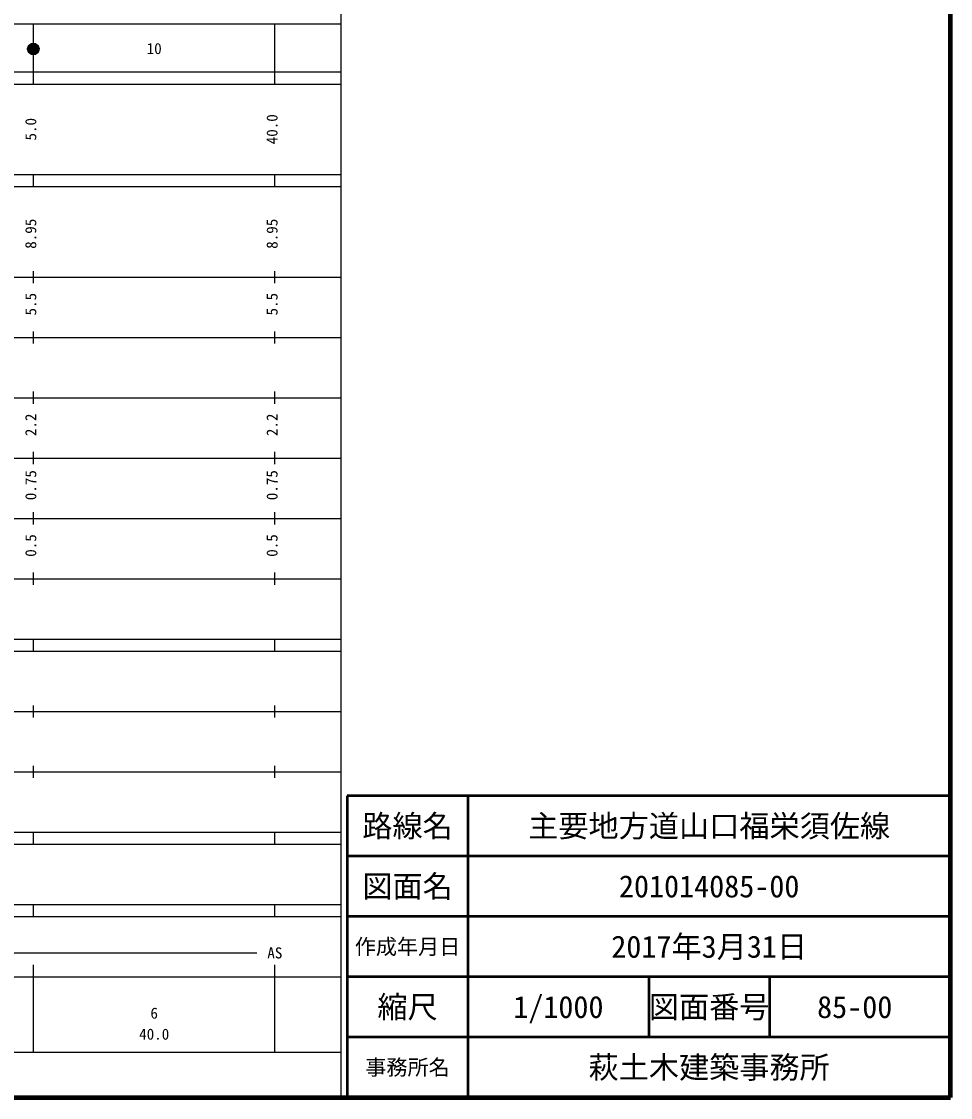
# Model space of a CAD drawing. Units: millimetres, scale not verified. Extents: x 40000 to 680000, y 20000 to 380000.
# Drawn here: x 526006 to 680000, y 20000 to 198357 of the extents above; entities that cross this region are included whole.
import ezdxf
from ezdxf.enums import TextEntityAlignment as Align

# ---------------------------------------------------------------- set-up
doc = ezdxf.new("R2010")
doc.units = ezdxf.units.MM
doc.header["$LTSCALE"] = 1000
for name, color, linetype, lineweight in [('M-TTL', 2, 'Continuous', 140), ('M-TTL-BAND', 7, 'Continuous', 25), ('M-TTL-FRAM', 2, 'Continuous', 50), ('M-TTL-LINE', 7, 'Continuous', 50)]:
    doc.layers.add(name, color=color, linetype=linetype, lineweight=lineweight)
doc.layers.add('M-TTL-TXT', color=7, linetype='Continuous')
doc.styles.add('ＭＳ ゴシック', font='')
doc.styles.get('ＭＳ ゴシック').set_extended_font_data('MS Gothic')

msp = doc.modelspace()

# ---------------------------------------------------------------- linework, layer by layer
at = {"layer": 'M-TTL'}
for p, q in [((680000, 20000), (680000, 380000)), ((40000, 20000), (680000, 20000))]:
    msp.add_line(p, q, dxfattribs=at)
at = {"layer": 'M-TTL', "color": 7}
msp.add_circle((528004, 193767), 292, dxfattribs=at)
at = {"layer": 'M-TTL-BAND'}
for p, q in [((579000, 20000), (579000, 370000)), ((68000, 198000), (579000, 198000)), ((528000, 188000), (528000, 198000)), ((568000, 188000), (568000, 198000)), ((40000, 190000), (579000, 190000)), ((40000, 188000), (579000, 188000)), ((40000, 173000), (579000, 173000)), ((528000, 171000), (528000, 173000)), ((568000, 171000), (568000, 173000)), ((40000, 171000), (579000, 171000)), ((528000, 155000), (528000, 157000)), ((568000, 155000), (568000, 157000)), ((40000, 156000), (579000, 156000)), ((528000, 145000), (528000, 147000)), ((568000, 145000), (568000, 147000)), ((46000, 146000), (579000, 146000)), ((52000, 136000), (579000, 136000)), ((528000, 135000), (528000, 137000)), ((568000, 135000), (568000, 137000)), ((528000, 125000), (528000, 127000)), ((568000, 125000), (568000, 127000)), ((46000, 126000), (579000, 126000)), ((52000, 116000), (579000, 116000)), ((528000, 115000), (528000, 117000)), ((568000, 115000), (568000, 117000)), ((46000, 106000), (579000, 106000)), ((528000, 105000), (528000, 107000)), ((568000, 105000), (568000, 107000)), ((40000, 96000), (579000, 96000)), ((528000, 94000), (528000, 96000)), ((568000, 94000), (568000, 96000)), ((40000, 94000), (579000, 94000)), ((49000, 84000), (579000, 84000)), ((528000, 83000), (528000, 85000)), ((568000, 83000), (568000, 85000)), ((528000, 73000), (528000, 75000)), ((568000, 73000), (568000, 75000)), ((40000, 74000), (579000, 74000)), ((40000, 64000), (579000, 64000)), ((528000, 62000), (528000, 64000)), ((568000, 62000), (568000, 64000)), ((40000, 62000), (579000, 62000)), ((40000, 52000), (579000, 52000)), ((528000, 50000), (528000, 52000)), ((568000, 50000), (568000, 52000)), ((40000, 50000), (579000, 50000)), ((71000, 44000), (565000, 44000)), ((528000, 27500), (528000, 42000)), ((568000, 27500), (568000, 42000)), ((40000, 40000), (579000, 40000)), ((68000, 27500), (579000, 27500))]:
    msp.add_line(p, q, dxfattribs=at)
at = {"layer": 'M-TTL-BAND', "lineweight": 140}
for centre, radius in [((527975, 193796), 687), ((528047, 193753), 512), ((528018, 193782), 143)]:
    msp.add_circle(centre, radius, dxfattribs=at)
at = {"layer": 'M-TTL-FRAM'}
for p, q in [((680000, 70000), (580000, 70000)), ((580000, 70000), (580000, 20000))]:
    msp.add_line(p, q, dxfattribs=at)
at = {"layer": 'M-TTL-LINE'}
for p, q in [((600000, 70000), (600000, 20000)), ((680000, 60000), (580000, 60000)), ((680000, 50000), (580000, 50000)), ((680000, 40000), (580000, 40000)), ((630000, 40000), (630000, 30000)), ((650000, 40000), (650000, 30000)), ((680000, 30000), (580000, 30000))]:
    msp.add_line(p, q, dxfattribs=at)

# ---------------------------------------------------------------- texts
at = {"layer": 'M-TTL-BAND', "style": 'ＭＳ ゴシック'}
for s, p in [('10', (548000, 192405)), ('AS', (568000, 42500)), ('6', (548000, 32523)), ('40.0', (548000, 29033))]:
    msp.add_text(s, height=1833, dxfattribs=at).set_placement(p, align=Align.BOTTOM_CENTER)
for s, p in [('5.0', (529000, 180500)), ('40.0', (569000, 180500)), ('8.95', (529000, 163174)), ('8.95', (569000, 163174)), ('5.5', (529000, 151500)), ('5.5', (569000, 151500)), ('2.2', (529000, 131500)), ('2.2', (569000, 131500)), ('0.75', (529000, 121500)), ('0.75', (569000, 121500)), ('0.5', (529000, 111500)), ('0.5', (569000, 111500))]:
    msp.add_text(s, height=1833, rotation=90, dxfattribs=at).set_placement(p, align=Align.BOTTOM_CENTER)
at = {"layer": 'M-TTL-TXT', "style": 'ＭＳ ゴシック'}
for s, height, p in [('路線名', 3666, (590000, 65000)), ('路線名', 3666, (590000, 65000)), ('主要地方道山口福栄須佐線', 3666, (640000, 65000)), ('図面名', 3666, (590000, 55000)), ('図面名', 3666, (590000, 55000)), ('201014085-00', 3666, (640000, 55000)), ('作成年月日', 2566, (590000, 45000)), ('作成年月日', 2566, (590000, 45000)), ('2017年3月31日', 3666, (640000, 45000)), ('縮尺', 3666, (590000, 35000)), ('縮尺', 3666, (590000, 35000)), ('1/1000', 3666, (615000, 35000)), ('図面番号', 3666, (640000, 35000)), ('図面番号', 3666, (640000, 35000)), ('85-00', 3666, (664125, 35000)), ('萩土木建築事務所', 3666, (640000, 25000)), ('事務所名', 2566, (590000, 25000)), ('事務所名', 2566, (590000, 25000))]:
    msp.add_text(s, height=height, dxfattribs=at).set_placement(p, align=Align.MIDDLE_CENTER)

doc.saveas('drawing.dxf')
